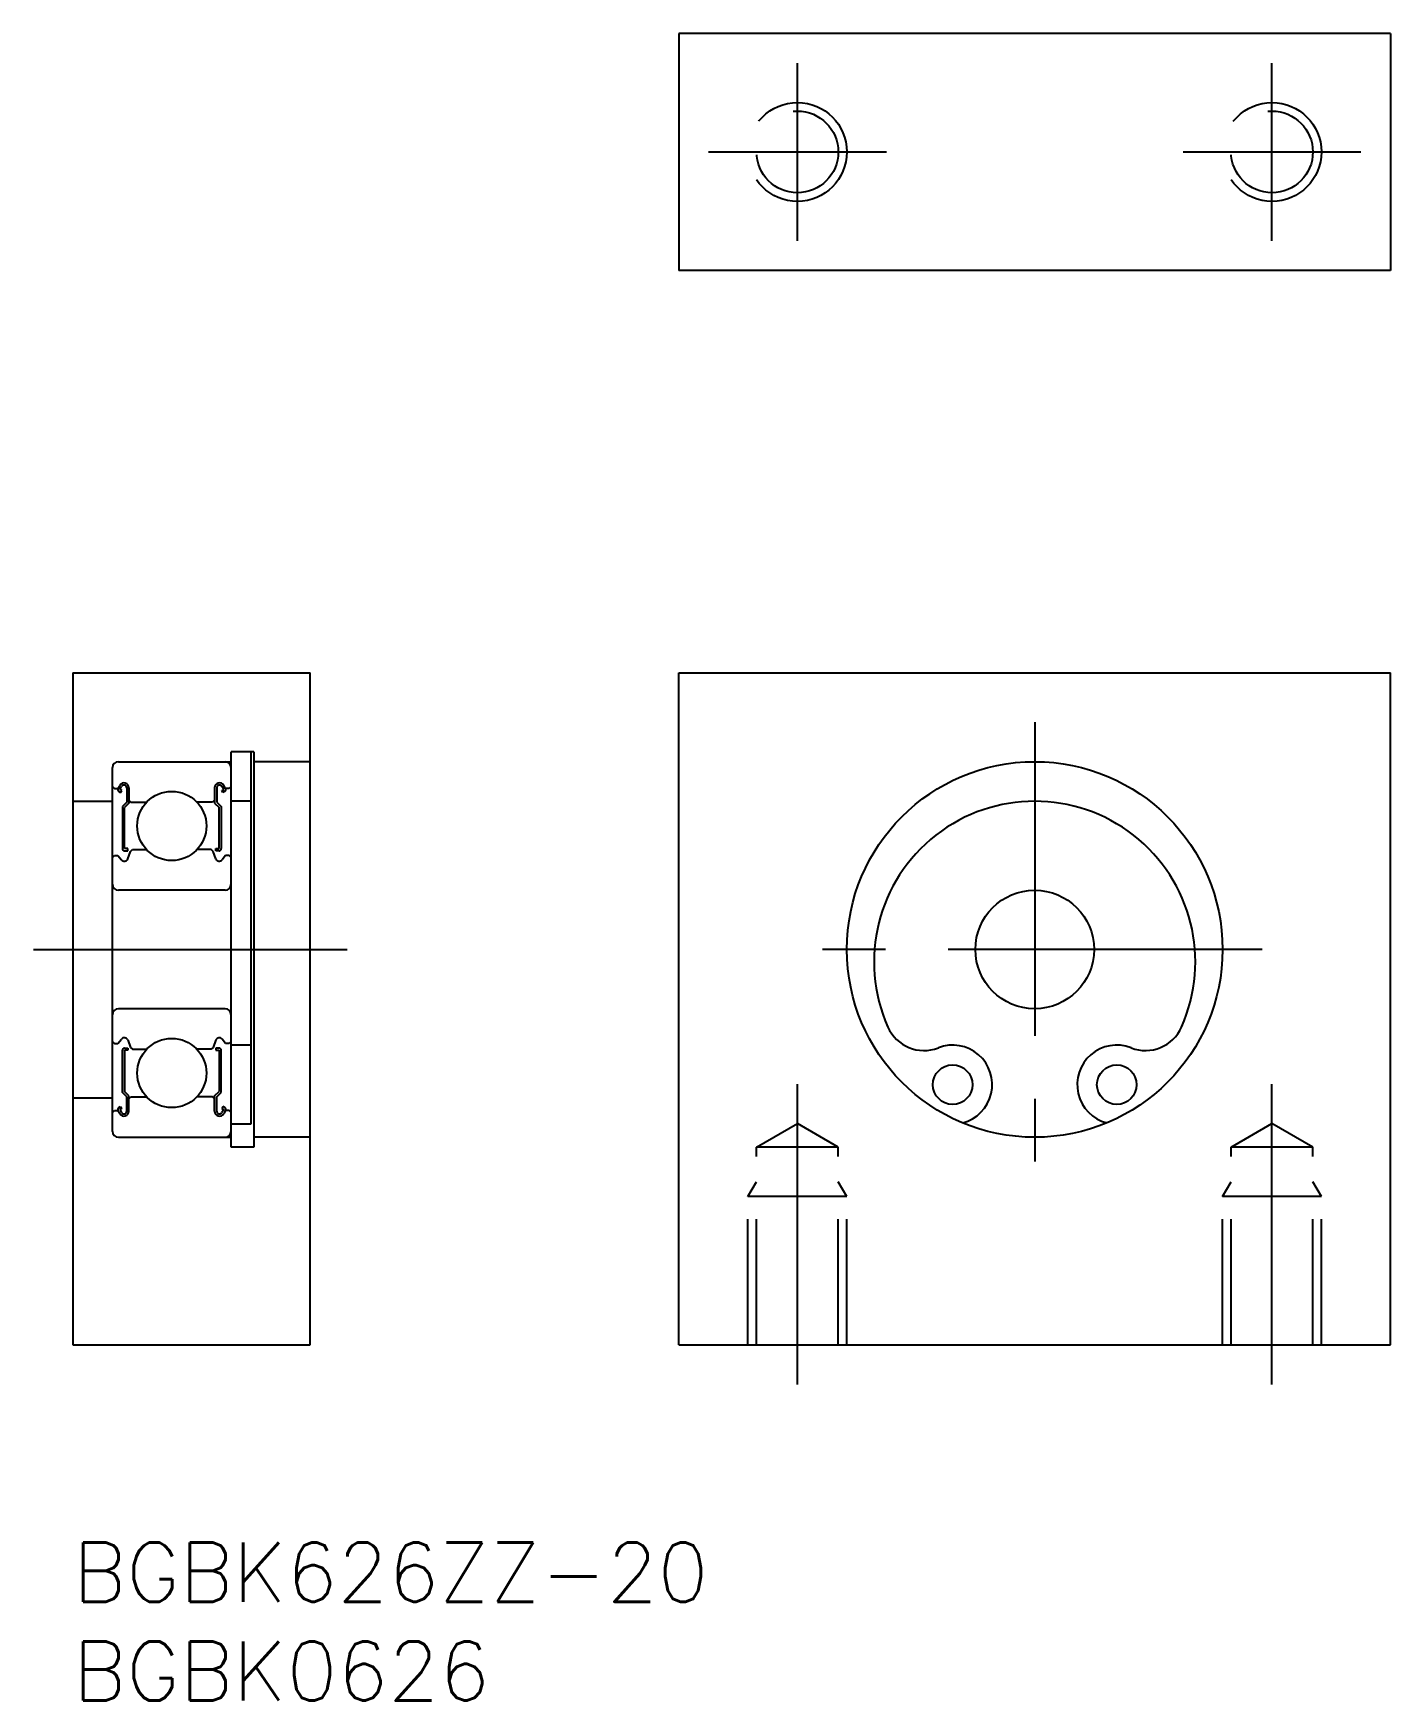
# Model space of a CAD drawing. Extents: x -2 to 66.6, y -8 to 76.3.
import ezdxf

# ---------------------------------------------------------------- set-up
doc = ezdxf.new("R2010")
doc.units = 0
doc.header["$LTSCALE"] = 0.5
doc.linetypes.add('CENTER', pattern=[50.8, 31.75, -6.35, 6.35, -6.35])
doc.linetypes.add('DASHED', pattern=[19.05, 12.7, -6.35])
for name, color, linetype in [('MSM_CENTER', 1, 'CENTER'), ('MSM_CONTINUOUS', 7, 'CONTINUOUS'), ('MSM_DASHED', 4, 'DASHED'), ('MSM_PART_NUMBER', 7, 'CONTINUOUS')]:
    doc.layers.add(name, color=color, linetype=linetype)
doc.styles.get("Standard").update_dxf_attribs({"font": 'txt.shx', "height": 3, "bigfont": 'bigfont.shx'})

# ---------------------------------------------------------------- blocks, each defined once
blk = doc.blocks.new('*U4')
at = {"layer": 'MSM_PART_NUMBER'}
blk.add_text('BGBK626ZZ-20', height=3, dxfattribs=at).set_placement((0, -3))
blk = doc.blocks.new('*U5')
at = {"layer": 'MSM_PART_NUMBER'}
blk.add_text('BGBK0626', height=3, dxfattribs=at).set_placement((0, -8))

msp = doc.modelspace()

# ---------------------------------------------------------------- linework, layer by layer
at = {"layer": 'MSM_CENTER'}
for p, q in [((36.641, 65.845), (36.641, 74.845)), ((60.641, 65.845), (60.641, 74.845)), ((32.141, 70.345), (41.141, 70.345)), ((56.141, 70.345), (65.141, 70.345)), ((48.641, 41.5), (48.641, 18.5)), ((-2, 30), (14, 30)), ((60.141, 30), (37.141, 30)), ((36.641, 8), (36.641, 23.193)), ((60.641, 8), (60.641, 23.193))]:
    msp.add_line(p, q, dxfattribs=at)
at = {"layer": 'MSM_CONTINUOUS'}
for p, q in [((30.641, 76.345), (30.641, 64.345)), ((66.641, 76.345), (30.641, 76.345)), ((66.641, 76.345), (66.641, 64.345)), ((66.641, 64.345), (30.641, 64.345)), ((0, 44), (0, 10)), ((0, 44), (12, 44)), ((12, 10), (12, 44)), ((30.641, 10), (30.641, 44)), ((30.641, 44), (66.641, 44)), ((66.641, 10), (66.641, 44)), ((8, 20), (8, 40)), ((9.15, 40, 0.5), (8, 40, 0.5)), ((9, 40), (9, 21.161)), ((9.15, 40), (9.15, 20)), ((2, 20.8), (2, 39.2)), ((2.3, 39.5), (8, 39.5)), ((12, 39.5, 0.5), (9.15, 39.5, 0.5)), ((2, 38.25), (2.1, 38.15)), ((2.1, 38.15), (2.278, 38.15)), ((2.278, 38.15), (2.368, 38.303)), ((2.317, 37.999), (2.415, 37.943)), ((2.374, 38.094), (2.465, 38.248)), ((2.47, 38.039), (2.374, 38.094)), ((2.415, 37.943), (2.47, 38.039)), ((2.722, 38.179), (2.722, 37.45)), ((2.833, 38.179), (2.833, 37.404)), ((7.167, 38.179), (7.167, 37.404)), ((7.278, 38.179), (7.278, 37.45)), ((7.53, 38.039), (7.626, 38.094)), ((7.585, 37.943), (7.53, 38.039)), ((7.626, 38.094), (7.535, 38.248)), ((7.683, 37.999), (7.585, 37.943)), ((7.722, 38.15), (7.632, 38.303)), ((7.9, 38.15), (7.722, 38.15)), ((8, 38.25), (7.9, 38.15)), ((0, 37.5), (2, 37.5)), ((2.722, 37.45), (2.5, 37.228)), ((2.5, 37.228), (2.5, 35.101)), ((2.833, 37.404), (2.611, 37.182)), ((2.611, 35.101), (2.611, 37.182)), ((2.833, 37.55), (2.933, 37.45)), ((2.933, 37.45), (3.726, 37.45)), ((7.067, 37.45), (6.274, 37.45)), ((7.167, 37.55), (7.067, 37.45)), ((7.167, 37.404), (7.389, 37.182)), ((7.278, 37.45), (7.5, 37.228)), ((7.389, 35.101), (7.389, 37.182)), ((7.5, 37.228), (7.5, 35.101)), ((9, 37.5, 0.5), (8, 37.5, 0.5)), ((2, 34.65), (2.1, 34.75)), ((2.1, 34.75), (2.278, 34.75)), ((2.278, 34.75), (2.457, 34.531)), ((2.778, 35.101), (2.611, 35.101)), ((2.611, 34.99), (2.778, 34.99)), ((2.771, 34.578), (2.908, 34.956)), ((2.778, 34.99), (2.778, 35.101)), ((2.908, 34.956), (3.008, 35.05)), ((3.008, 35.05), (3.726, 35.05)), ((6.992, 35.05), (6.274, 35.05)), ((7.092, 34.956), (6.992, 35.05)), ((7.229, 34.578), (7.092, 34.956)), ((7.222, 34.99), (7.222, 35.101)), ((7.222, 35.101), (7.389, 35.101)), ((7.389, 34.99), (7.222, 34.99)), ((7.722, 34.75), (7.543, 34.531)), ((7.9, 34.75), (7.722, 34.75)), ((8, 34.65), (7.9, 34.75)), ((8, 34.6), (8, 34.6)), ((7.7, 33), (2.3, 33)), ((7.7, 27), (2.3, 27)), ((2, 25.35), (2.1, 25.25)), ((2.278, 25.25), (2.457, 25.469)), ((2.771, 25.422), (2.908, 25.044)), ((7.229, 25.422), (7.092, 25.044)), ((7.722, 25.25), (7.543, 25.469)), ((8, 25.35), (7.9, 25.25)), ((2.1, 25.25), (2.278, 25.25)), ((2.5, 22.772), (2.5, 24.899)), ((2.611, 25.01), (2.778, 25.01)), ((2.611, 24.899), (2.611, 22.818)), ((2.778, 24.899), (2.611, 24.899)), ((2.778, 25.01), (2.778, 24.899)), ((2.908, 25.044), (3.008, 24.95)), ((3.008, 24.95), (3.726, 24.95)), ((6.992, 24.95), (6.274, 24.95)), ((7.092, 25.044), (6.992, 24.95)), ((7.389, 25.01), (7.222, 25.01)), ((7.222, 25.01), (7.222, 24.899)), ((7.222, 24.899), (7.389, 24.899)), ((7.389, 24.899), (7.389, 22.818)), ((7.5, 22.772), (7.5, 24.899)), ((7.9, 25.25), (7.722, 25.25)), ((9, 25.161, 0.5), (8, 25.161, 0.5)), ((2.833, 22.596), (2.611, 22.818)), ((7.167, 22.596), (7.389, 22.818)), ((0, 22.5), (2, 22.5)), ((2.317, 22.001), (2.415, 22.057)), ((2.47, 21.961), (2.374, 21.906)), ((2.415, 22.057), (2.47, 21.961)), ((2.722, 22.55), (2.5, 22.772)), ((2.722, 21.821), (2.722, 22.55)), ((2.833, 21.821), (2.833, 22.596)), ((2.833, 22.45), (2.933, 22.55)), ((2.933, 22.55), (3.726, 22.55)), ((7.067, 22.55), (6.274, 22.55)), ((7.167, 22.45), (7.067, 22.55)), ((7.167, 21.821), (7.167, 22.596)), ((7.278, 22.55), (7.5, 22.772)), ((7.278, 21.821), (7.278, 22.55)), ((7.585, 22.057), (7.53, 21.961)), ((7.53, 21.961), (7.626, 21.906)), ((7.683, 22.001), (7.585, 22.057)), ((2, 21.75), (2.1, 21.85)), ((2.1, 21.85), (2.278, 21.85)), ((2.278, 21.85), (2.368, 21.697)), ((2.374, 21.906), (2.465, 21.752)), ((7.626, 21.906), (7.535, 21.752)), ((7.722, 21.85), (7.632, 21.697)), ((7.9, 21.85), (7.722, 21.85)), ((8, 21.75), (7.9, 21.85)), ((9, 21.161, 0.5), (8, 21.161, 0.5)), ((2.3, 20.5), (8, 20.5)), ((12, 20.5, 0.5), (9.15, 20.5, 0.5)), ((9.15, 20, 0.5), (8, 20, 0.5)), ((0, 10), (12, 10)), ((30.641, 10), (66.641, 10))]:
    msp.add_line(p, q, dxfattribs=at)
for centre, radius in [((48.641, 30), 9.5), ((5, 36.25), 1.75), ((48.641, 30), 3), ((5, 23.75), 1.75), ((44.491, 23.161), 1), ((52.791, 23.161), 1)]:
    msp.add_circle(centre, radius, dxfattribs=at)
for centre, radius, start, end in [((2.3, 39.2), 0.3, 90, 180), ((7.7, 39.2), 0.3, 0, 90), ((2.374, 38.094), 0.111, 149.98707, 239.14594), ((2.584, 38.179), 0.249, 0.00178, 149.99397), ((2.584, 38.179), 0.138, 0.00344, 149.99142), ((7.416, 38.179), 0.249, 30.00603, 179.99822), ((7.416, 38.179), 0.138, 30.00858, 179.99656), ((7.626, 38.094), 0.111, 300.85406, 30.01293), ((48.641, 29.375), 8.125, 336.05719, 203.94281), ((2.611, 35.101), 0.111, 180.00005, 270.00003), ((7.389, 35.101), 0.111, 269.99997, 359.99995), ((2.599, 34.651), 0.186, 220.0002, 336.84619), ((7.401, 34.651), 0.186, 203.15381, 319.9998), ((2.3, 33.3), 0.3, 180, 270), ((7.7, 33.3), 0.3, 270, 0), ((2.3, 26.7), 0.3, 90, 180), ((7.7, 26.7), 0.3, 0, 90), ((2.599, 25.349), 0.186, 23.15381, 139.9998), ((7.401, 25.349), 0.186, 40.0002, 156.84619), ((43.043, 26.889), 2, 203.94281, 291.2223), ((54.239, 26.889), 2, 248.7777, 336.05719), ((2.611, 24.899), 0.111, 89.99997, 179.99995), ((7.389, 24.899), 0.111, 0.00005, 90.00003), ((44.491, 23.161), 2, 284.69943, 111.2223), ((52.791, 23.161), 2, 68.7777, 255.30057), ((2.374, 21.906), 0.111, 120.85406, 210.01293), ((7.626, 21.906), 0.111, 329.98707, 59.14594), ((2.584, 21.821), 0.249, 210.00603, 359.99822), ((2.584, 21.821), 0.138, 210.00858, 359.99656), ((7.416, 21.821), 0.249, 180.00178, 329.99397), ((7.416, 21.821), 0.138, 180.00344, 329.99142), ((2.3, 20.8), 0.3, 180, 270), ((7.7, 20.8), 0.3, 270, 0)]:
    msp.add_arc(centre, radius, start, end, dxfattribs=at)
at = {"layer": 'MSM_DASHED'}
for p, q in [((34.574, 20), (36.641, 21.193)), ((38.708, 20), (36.641, 21.193)), ((58.574, 20), (60.641, 21.193)), ((62.708, 20), (60.641, 21.193)), ((34.574, 10), (34.574, 20)), ((38.708, 20), (34.574, 20)), ((38.708, 10), (38.708, 20)), ((58.574, 10), (58.574, 20)), ((62.708, 20), (58.574, 20)), ((62.708, 10), (62.708, 20)), ((34.141, 17.5), (34.574, 18.25)), ((39.141, 17.5), (38.708, 18.25)), ((58.141, 17.5), (58.574, 18.25)), ((63.141, 17.5), (62.708, 18.25)), ((34.141, 10), (34.141, 17.5)), ((39.141, 17.5), (34.141, 17.5)), ((39.141, 10), (39.141, 17.5)), ((58.141, 10), (58.141, 17.5)), ((63.141, 17.5), (58.141, 17.5)), ((63.141, 10), (63.141, 17.5))]:
    msp.add_line(p, q, dxfattribs=at)
for centre, radius in [((36.641, 70.345), 2.5), ((60.641, 70.345), 2.5), ((36.641, 70.345), 2.067), ((60.641, 70.345), 2.067)]:
    msp.add_circle(centre, radius, dxfattribs=at)

# ---------------------------------------------------------------- block references
at = {"layer": 'MSM_CONTINUOUS'}
for name in ['*U4', '*U5']:
    msp.add_blockref(name, (0, 0), dxfattribs=at)

doc.saveas('drawing.dxf')
